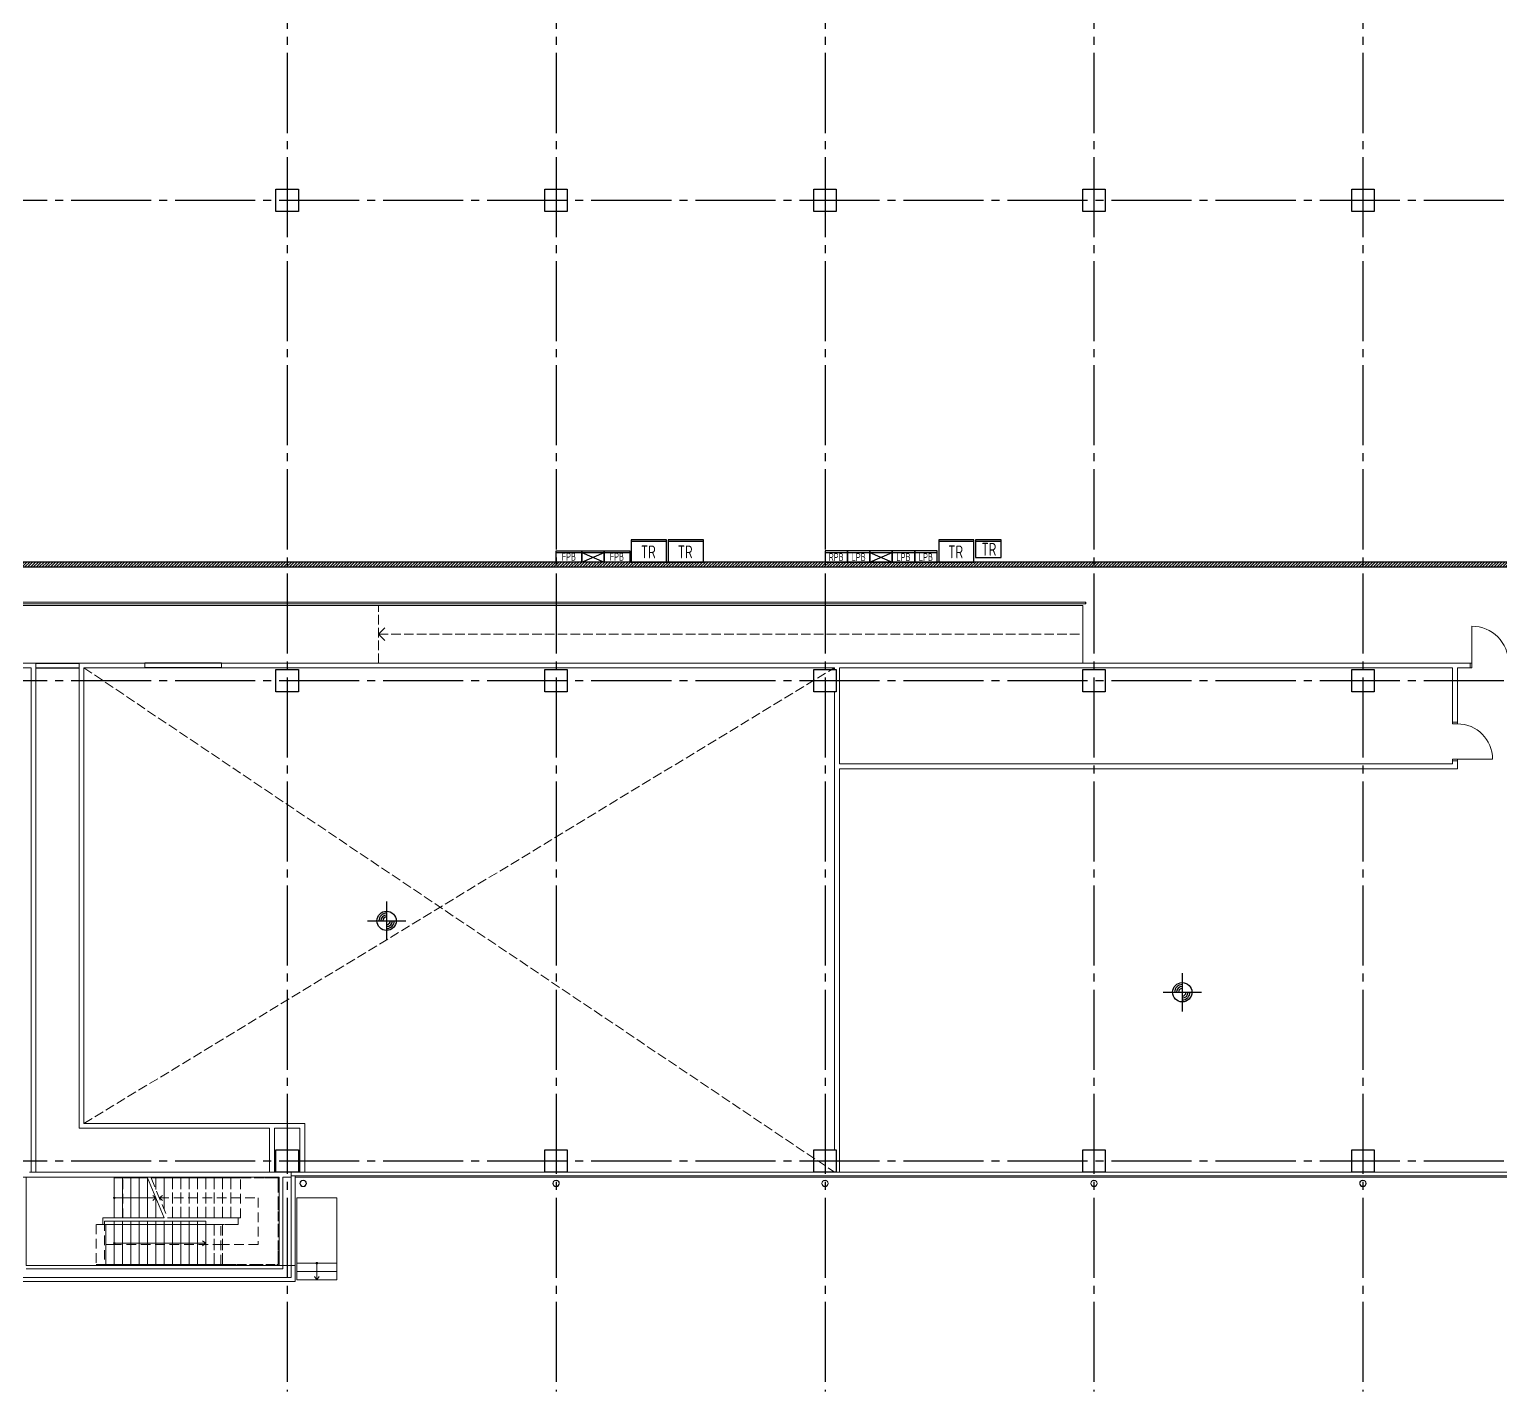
# Model space of a CAD drawing. Extents: x -18489 to 27370, y -8745 to 11880.
# Drawn here: x 17675 to 22270, y -720 to 3533 of the extents above; entities that cross this region are included whole.
import ezdxf
from ezdxf.enums import TextEntityAlignment as Align

# ---------------------------------------------------------------- set-up
doc = ezdxf.new("R2010")
doc.units = 0
doc.header["$LTSCALE"] = 100
for name, pattern in [('X-S-FAB-L10$0$COL-CEN-LIN', [3.25, 2.5, -0.25, 0.25, -0.25]), ('X-S-FAB-L10$0$HIDDEN', [0.4, 0.3, -0.1]), ('X-S-FAB-L10$0$JJP_虛線(退縮線、投影線、地下室範圍、非屬本工程、圖面分區)', [0.45, 0.3, -0.15]), ('X-S-FAB-L10$0$虛線', [0.846667, 0.423333, -0.423333])]:
    doc.linetypes.add(name, pattern=pattern)
for name, color, linetype in [('188K-SM-03-F10-ELEC-EQ-Y2257103$0$X-F-L30-E-PPB-EQ-200K$0$E-LAY-EQPM', 150, 'Continuous'), ('188K-SM-03-F10-ELEC-EQ-Y2257103$0$X-F-L30-E-PPB-EQ-200K$0$E-LAY-TXT', 3, 'Continuous'), ('188K-SM-03-F10-ELEC-EQ-Y2257103$0$X-F-L30-E-PPB-EQ-200K$0$E-XTR-PNL', 150, 'Continuous'), ('X-S-FAB-L10$0$0-DIM-INT', 8, 'Continuous'), ('X-S-FAB-L10$0$0-DIM-TXT', 8, 'Continuous'), ('X-S-FAB-L10$0$A-OBJE-2D', 8, 'X-S-FAB-L10$0$HIDDEN'), ('X-S-FAB-L10$0$A-OBJE-MEP', 8, 'Continuous'), ('X-S-FAB-L10$0$A-STRS', 8, 'Continuous'), ('X-S-FAB-L10$0$A-WALL-EX', 8, 'Continuous'), ('X-S-FAB-L10$0$A-WALL-IN', 8, 'Continuous'), ('X-S-FAB-L10$0$A-WALL-IN.188K', 8, 'Continuous'), ('X-S-FAB-L10$0$BLOCK', 8, 'Continuous'), ('X-S-FAB-L10$0$CCL', 8, 'X-S-FAB-L10$0$COL-CEN-LIN'), ('X-S-FAB-L10$0$COL-S', 8, 'Continuous'), ('X-S-FAB-L10$0$Door', 8, 'Continuous'), ('X-S-FAB-L10$0$HR', 8, 'Continuous'), ('X-S-FAB-L10$0$OPEN', 8, 'Continuous'), ('X-S-FAB-L10$0$S-SLAB-SHOW', 8, 'Continuous'), ('X-S-FAB-L10$0$ST', 8, 'Continuous'), ('X-S-FAB-L10$0$WALL_188K_IN', 8, 'Continuous')]:
    doc.layers.add(name, color=color, linetype=linetype)
doc.styles.add('188K-SM-03-F10-ELEC-EQ-Y2257103$0$X-F-L30-E-PPB-EQ-200K$0$aa-txt', font='isocp.shx', dxfattribs={"width": 0.8, "bigfont": 'china.shx'})
doc.styles.add('X-S-FAB-L10$0$CHINA', font='simplex.shx', dxfattribs={"width": 0.75, "bigfont": 'chineset.shx'})
doc.styles.add('X-S-FAB-L10$0$Standard', font='', dxfattribs={"width": 0.8})
doc.styles.add('X-S-FAB-L10$0$TG_NOTE_TEXT', font='simplex.shx', dxfattribs={"width": 0.75, "bigfont": 'chineset.shx'})
doc.styles.get('X-S-FAB-L10$0$Standard').set_extended_font_data('Microsoft JhengHei')

# ---------------------------------------------------------------- blocks, each defined once
blk = doc.blocks.new('X-S-FAB-L10$0$FAB2-L05')
at = {"layer": 'X-S-FAB-L10$0$CCL'}
for p, q in [((-7680, 11005), (-7680, 0)), ((-6840, 11005), (-6840, 0)), ((-6000, 11005), (-6000, 0)), ((-5160, 11005), (-5160, 0)), ((-4320, 11005), (-4320, 0)), ((-26880, 3720), (1210, 3720)), ((-26880, 2220), (1210, 2220)), ((-26880, 720), (1210, 720))]:
    blk.add_line(p, q, dxfattribs=at)
at = {"layer": 'X-S-FAB-L10$0$COL-S'}
for points in [[(-7715, 3755), (-7645, 3755), (-7645, 3685), (-7715, 3685)], [(-6875, 3755), (-6805, 3755), (-6805, 3685), (-6875, 3685)], [(-6035, 3755), (-5965, 3755), (-5965, 3685), (-6035, 3685)], [(-5195, 3755), (-5125, 3755), (-5125, 3685), (-5195, 3685)], [(-4355, 3755), (-4285, 3755), (-4285, 3685), (-4355, 3685)], [(-7715, 2255), (-7645, 2255), (-7645, 2185), (-7715, 2185)], [(-6875, 2255), (-6805, 2255), (-6805, 2185), (-6875, 2185)], [(-6035, 2255), (-5965, 2255), (-5965, 2185), (-6035, 2185)], [(-5195, 2255), (-5125, 2255), (-5125, 2185), (-5195, 2185)], [(-4355, 2255), (-4285, 2255), (-4285, 2185), (-4355, 2185)], [(-7715, 755), (-7645, 755), (-7645, 685), (-7715, 685)], [(-6875, 755), (-6805, 755), (-6805, 685), (-6875, 685)], [(-6035, 755), (-5965, 755), (-5965, 685), (-6035, 685)], [(-5195, 755), (-5125, 755), (-5125, 685), (-5195, 685)], [(-4355, 755), (-4285, 755), (-4285, 685), (-4355, 685)]]:
    blk.add_lwpolyline(points, close=True, dxfattribs=at)
blk = doc.blocks.new('X-S-FAB-L10')
at = {"layer": 'X-S-FAB-L10$0$WALL_188K_IN'}
h = blk.add_hatch(dxfattribs=at)
h.set_pattern_fill('LINE', color=256, scale=2, angle=45)
h.set_pattern_definition([(45, (24216.6165, 1855), (-4.490128, 4.490128), [])])
h.paths.add_polyline_path([(17075, 1855), (24315, 1855), (24315, 1870), (17075, 1870)])
at = {"layer": 'DefPoints'}
blk.add_lwpolyline([(16745, -35), (15995, -35), (15995, 35), (15925, 35), (15925, -35), (15155, -35), (15155, 35), (15085, 35), (15085, -35), (15155, -35), (15155, -250), (13920, -250), (19914.055, 6000), (21180, 7320), (21180, 5520), (23465, 5520), (23485, 3587.5), (24315, 3587.5), (24315, 1870), (17075, 1870), (17075, 2060), (16745, 2060), (16745, -21.034)], close=True, dxfattribs=at)
at = {"layer": 'X-S-FAB-L10$0$0-DIM-INT'}
for p, q in [((18790.589, 810), (18790.589, 690)), ((18730.589, 750), (18850.589, 750)), ((21275.778, 586.894), (21275.778, 466.894)), ((21215.778, 526.894), (21335.778, 526.894))]:
    blk.add_line(p, q, dxfattribs=at)
for centre in [(18790.589, 750), (21275.778, 526.894)]:
    blk.add_circle(centre, 30, dxfattribs=at)
for centre, radius, start, end in [((18790.589, 750), 24, 90, 180), ((18790.589, 750), 18, 90, 180), ((18790.589, 750), 12, 90, 180), ((18790.589, 750), 24, 270, 0), ((18790.589, 750), 18, 270, 0), ((18790.589, 750), 12, 270, 0), ((21275.778, 526.894), 24, 90, 180), ((21275.778, 526.894), 18, 90, 180), ((21275.778, 526.894), 12, 90, 180), ((21275.778, 526.894), 24, 270, 0), ((21275.778, 526.894), 18, 270, 0), ((21275.778, 526.894), 12, 270, 0)]:
    blk.add_arc(centre, radius, start, end, dxfattribs=at)
at = {"layer": 'X-S-FAB-L10$0$A-OBJE-2D', "lineweight": 0}
for p, q in [((18765, 1555), (18765, 1735)), ((18765, 1645), (18785, 1665)), ((18765, 1645), (18785, 1625))]:
    blk.add_line(p, q, dxfattribs=at)
at = {"layer": 'X-S-FAB-L10$0$A-OBJE-2D', "lineweight": 0, "flags": 128}
blk.add_lwpolyline([(18765, 1645), (20965, 1645)], dxfattribs=at)
at = {"layer": 'X-S-FAB-L10$0$A-OBJE-MEP', "lineweight": 0, "flags": 128}
for points in [[(18539.5, -70, 1), (18520.5, -70, 1)], [(19329.5, -70, 1), (19310.5, -70, 1)], [(20169.5, -70, 1), (20150.5, -70, 1)], [(21009.5, -70, 1), (20990.5, -70, 1)], [(21849.5, -70, 1), (21830.5, -70, 1)]]:
    blk.add_lwpolyline(points, format="xyb", close=True, dxfattribs=at)
at = {"layer": 'X-S-FAB-L10$0$A-OBJE-MEP', "lineweight": 0}
for centre in [(18530, -70), (19320, -70), (20160, -70), (21000, -70), (21840, -70)]:
    blk.add_circle(centre, 10, dxfattribs=at)
at = {"layer": 'X-S-FAB-L10$0$A-STRS', "lineweight": 0}
for p, q in [((17940, -53), (17940, -178)), ((18044, -53), (17940, -53)), ((17940, -53), (17940, -178)), ((17966, -53), (17940, -53)), ((17966, -53), (17966, -178)), ((17966, -178), (17966, -53)), ((17966, -53), (17966, -178)), ((17992, -53), (17966, -53)), ((17992, -53), (17992, -178)), ((17992, -178), (17992, -53)), ((17992, -53), (17992, -178)), ((18018, -53), (17992, -53)), ((18018, -53), (18018, -178)), ((18018, -178), (18018, -53)), ((18018, -53), (18018, -178)), ((18044, -53), (18018, -53)), ((18044, -53), (18044, -178)), ((18044, -178), (18044, -53)), ((18044, -53), (18044, -178)), ((18044, -53), (18096, -178)), ((17940, -115.5), (17966, -115.5)), ((17966, -115.5), (18070, -115.5)), ((18070, -115.5), (18060, -108)), ((18060, -123), (18070, -115.5)), ((18070, -115.5), (18070, -178)), ((18070, -178), (18070, -115.5)), ((18070, -115.5), (18070, -178)), ((17940, -178), (18096, -178)), ((17940, -178), (17966, -178)), ((17966, -178), (17992, -178)), ((17992, -178), (18018, -178)), ((18018, -178), (18044, -178)), ((18044, -178), (18070, -178)), ((18070, -178), (18096, -178)), ((18226, -188), (17940, -188)), ((17940, -326), (17940, -188)), ((17966, -188), (17940, -188)), ((17940, -188), (17940, -326)), ((17966, -326), (17966, -188)), ((17992, -188), (17966, -188)), ((17966, -188), (17966, -326)), ((17966, -326), (17966, -188)), ((17992, -326), (17992, -188)), ((18018, -188), (17992, -188)), ((17992, -188), (17992, -326)), ((17992, -326), (17992, -188)), ((18018, -326), (18018, -188)), ((18044, -188), (18018, -188)), ((18018, -188), (18018, -326)), ((18018, -326), (18018, -188)), ((18044, -326), (18044, -188)), ((18070, -188), (18044, -188)), ((18044, -188), (18044, -326)), ((18044, -326), (18044, -188)), ((18070, -326), (18070, -188)), ((18096, -188), (18070, -188)), ((18070, -188), (18070, -326)), ((18070, -326), (18070, -188)), ((18096, -326), (18096, -188)), ((18122, -188), (18096, -188)), ((18096, -188), (18096, -326)), ((18096, -326), (18096, -188)), ((18122, -326), (18122, -188)), ((18148, -188), (18122, -188)), ((18122, -188), (18122, -326)), ((18122, -326), (18122, -188)), ((18148, -326), (18148, -188)), ((18174, -188), (18148, -188)), ((18148, -188), (18148, -326)), ((18148, -326), (18148, -188)), ((18174, -326), (18174, -188)), ((18200, -188), (18174, -188)), ((18174, -188), (18174, -326)), ((18174, -326), (18174, -188)), ((18200, -326), (18200, -188)), ((18226, -188), (18200, -188)), ((18200, -188), (18200, -326)), ((18200, -326), (18200, -188)), ((18226, -326), (18226, -188)), ((18226, -326), (18226, -188)), ((17966, -257), (17940, -257)), ((18200, -257), (17966, -257)), ((18226, -257), (18200, -257)), ((18226, -257), (18216, -249.5)), ((18216, -264.5), (18226, -257)), ((18510, -319), (18510, -371)), ((18635, -319), (18510, -319)), ((18635, -319), (18510, -319)), ((18510, -319), (18510, -345)), ((18572.5, -345), (18572.5, -319)), ((18635, -371), (18635, -319)), ((18635, -345), (18635, -319)), ((17940, -326), (18226, -326)), ((17940, -326), (17966, -326)), ((17966, -326), (17992, -326)), ((17992, -326), (18018, -326)), ((18018, -326), (18044, -326)), ((18044, -326), (18070, -326)), ((18070, -326), (18096, -326)), ((18096, -326), (18122, -326)), ((18122, -326), (18148, -326)), ((18148, -326), (18174, -326)), ((18174, -326), (18200, -326)), ((18200, -326), (18226, -326)), ((18510, -345), (18635, -345)), ((18635, -345), (18510, -345)), ((18510, -345), (18510, -371)), ((18510, -345), (18635, -345)), ((18565, -361), (18572.5, -371)), ((18572.5, -371), (18572.5, -345)), ((18572.5, -371), (18580, -361)), ((18635, -371), (18635, -345)), ((18510, -371), (18635, -371)), ((18510, -371), (18635, -371))]:
    blk.add_line(p, q, dxfattribs=at)
at = {"layer": 'X-S-FAB-L10$0$A-STRS', "linetype": 'X-S-FAB-L10$0$JJP_虛線(退縮線、投影線、地下室範圍、非屬本工程、圖面分區)', "lineweight": 0}
for p, q in [((17966.435, -178), (17966.435, -53)), ((18070, -53), (18054.831, -53)), ((18054.831, -53), (18106.831, -178)), ((18070, -53), (18070, -89.465)), ((18070, -89.465), (18070, -53)), ((18070, -53), (18070, -89.465)), ((18096, -53), (18070, -53)), ((18096, -53), (18096, -151.964)), ((18096, -151.964), (18096, -53)), ((18096, -53), (18096, -151.964)), ((18122, -53), (18096, -53)), ((18122, -53), (18122, -178)), ((18122, -178), (18122, -53)), ((18122, -53), (18122, -178)), ((18148, -53), (18122, -53)), ((18148, -53), (18148, -178)), ((18148, -178), (18148, -53)), ((18148, -53), (18148, -178)), ((18174, -53), (18148, -53)), ((18174, -53), (18174, -178)), ((18174, -178), (18174, -53)), ((18174, -53), (18174, -178)), ((18200, -53), (18174, -53)), ((18200, -53), (18200, -178)), ((18200, -178), (18200, -53)), ((18200, -53), (18200, -178)), ((18226, -53), (18200, -53)), ((18226, -53), (18226, -178)), ((18226, -178), (18226, -53)), ((18226, -53), (18226, -178)), ((18252, -53), (18226, -53)), ((18252, -53), (18252, -178)), ((18252, -178), (18252, -53)), ((18252, -53), (18252, -178)), ((18278, -53), (18252, -53)), ((18278, -53), (18278, -178)), ((18278, -178), (18278, -53)), ((18278, -53), (18278, -178)), ((18304, -53), (18278, -53)), ((18304, -53), (18304, -178)), ((18304, -53), (18304, -178)), ((18304, -53), (18304, -178)), ((18304, -178), (18304, -53)), ((18452, -53), (18304, -53)), ((18304, -53), (18304, -178)), ((18334.668, -178), (18334.668, -53)), ((18452, -323), (18452, -53)), ((18090.831, -108), (18080.831, -115.5)), ((18080.831, -115.5), (18304, -115.5)), ((18080.831, -115.5), (18090.831, -123)), ((18304, -115.5), (18389.5, -115.5)), ((18389.5, -115.5), (18389.5, -260.5)), ((18106.831, -178), (18122, -178)), ((18122, -178), (18148, -178)), ((18148, -178), (18174, -178)), ((18174, -178), (18200, -178)), ((18200, -178), (18226, -178)), ((18226, -178), (18252, -178)), ((18252, -178), (18278, -178)), ((18278, -178), (18304, -178)), ((18304, -178), (18327, -178)), ((18327, -178), (18334.668, -178)), ((18327, -178), (18327, -198)), ((17914, -198), (17883.332, -198)), ((17883.332, -198), (17883.332, -323)), ((17940, -188), (17909.156, -188)), ((17909.156, -188), (17909.156, -326)), ((17914, -323), (17914, -198)), ((17940, -198), (17914, -198)), ((17914, -198), (17914, -323)), ((17940, -323), (17940, -198)), ((17966, -198), (17940, -198)), ((17940, -198), (17940, -323)), ((17940, -323), (17940, -198)), ((17966, -323), (17966, -198)), ((17992, -198), (17966, -198)), ((17966, -198), (17966, -323)), ((17966, -323), (17966, -198)), ((17992, -323), (17992, -198)), ((18018, -198), (17992, -198)), ((17992, -198), (17992, -323)), ((17992, -323), (17992, -198)), ((18018, -323), (18018, -198)), ((18044, -198), (18018, -198)), ((18018, -198), (18018, -323)), ((18018, -323), (18018, -198)), ((18044, -323), (18044, -198)), ((18070, -198), (18044, -198)), ((18044, -198), (18044, -323)), ((18044, -323), (18044, -198)), ((18070, -323), (18070, -198)), ((18096, -198), (18070, -198)), ((18070, -198), (18070, -323)), ((18070, -323), (18070, -198)), ((18096, -323), (18096, -198)), ((18122, -198), (18096, -198)), ((18096, -198), (18096, -323)), ((18096, -323), (18096, -198)), ((18122, -323), (18122, -198)), ((18148, -198), (18122, -198)), ((18122, -198), (18122, -323)), ((18122, -323), (18122, -198)), ((18148, -323), (18148, -198)), ((18174, -198), (18148, -198)), ((18148, -198), (18148, -323)), ((18148, -323), (18148, -198)), ((18174, -323), (18174, -198)), ((18200, -198), (18174, -198)), ((18174, -198), (18174, -323)), ((18174, -323), (18174, -198)), ((18200, -323), (18200, -198)), ((18226, -198), (18200, -198)), ((18200, -198), (18200, -323)), ((18200, -323), (18200, -198)), ((18200.356, -188), (18200.356, -326)), ((18226, -323), (18226, -198)), ((18252, -198), (18226, -198)), ((18226, -198), (18226, -323)), ((18226, -323), (18226, -198)), ((18252, -323), (18252, -198)), ((18278, -198), (18252, -198)), ((18252, -198), (18252, -323)), ((18252, -323), (18252, -198)), ((18273.332, -323), (18273.332, -198)), ((18278, -323), (18278, -198)), ((18278, -323), (18278, -198)), ((18327, -198), (18278, -198)), ((18278, -198), (18278, -323)), ((18278, -323), (18278, -198)), ((17940, -260.5), (17914, -260.5)), ((18278, -260.5), (17940, -260.5)), ((18389.5, -260.5), (18278, -260.5)), ((17883.332, -323), (17914, -323)), ((17909.156, -326), (17940, -326)), ((17914, -323), (17940, -323)), ((17940, -323), (17966, -323)), ((17966, -323), (17992, -323)), ((17992, -323), (18018, -323)), ((18018, -323), (18044, -323)), ((18044, -323), (18070, -323)), ((18070, -323), (18096, -323)), ((18096, -323), (18122, -323)), ((18122, -323), (18148, -323)), ((18148, -323), (18174, -323)), ((18174, -323), (18200, -323)), ((18200, -323), (18226, -323)), ((18226, -323), (18252, -323)), ((18252, -323), (18278, -323)), ((18278, -323), (18452, -323))]:
    blk.add_line(p, q, dxfattribs=at)
at = {"layer": 'X-S-FAB-L10$0$A-STRS', "linetype": 'X-S-FAB-L10$0$虛線', "lineweight": 0}
for p, q in [((18304, -53), (18054.831, -53)), ((18334.668, -53), (18304, -53)), ((18452, -53), (18334.668, -53)), ((18452, -323), (18452, -53)), ((18106.831, -178), (18304, -178)), ((18304, -178), (18327, -178)), ((18327, -178), (18327, -198)), ((18278, -198), (17914, -198)), ((18327, -198), (18278, -198)), ((17914, -323), (18278, -323)), ((18278, -323), (18452, -323))]:
    blk.add_line(p, q, dxfattribs=at)
at = {"layer": 'X-S-FAB-L10$0$A-STRS', "lineweight": 0, "flags": 128}
for points in [[(17940, -118, 1), (17940, -113, 1)], [(17940, -259.5, 1), (17940, -254.5, 1)], [(18570, -319, 1), (18575, -319, 1)]]:
    blk.add_lwpolyline(points, format="xyb", close=True, dxfattribs=at)
at = {"layer": 'X-S-FAB-L10$0$A-WALL-EX', "lineweight": 0}
for p, q in [((18505, -35), (18493, -35)), ((18505, -35), (18493, -35)), ((18493, -35), (18493, -46.5)), ((18493, -46.5), (18505, -46.5)), ((18493, -46.5), (18505, -46.5)), ((24310, -46.5), (18505, -46.5))]:
    blk.add_line(p, q, dxfattribs=at)
at = {"layer": 'X-S-FAB-L10$0$A-WALL-EX', "lineweight": 0, "flags": 128}
for points in [[(18493, -35), (18493, -364)], [(18505, -35), (18493, -35)], [(24310, -35), (18505, -35)], [(18505, -364), (18505, -46.5)], [(18505, -50), (18505, -46.5)], [(18505, -50), (24310, -50)], [(18505, -50), (24310, -50)], [(18505, -50), (24310, -50)], [(18505, -50), (24310, -50)], [(18505, -50), (24310, -50)], [(18505, -50), (24310, -50)], [(18505, -50), (24310, -50)], [(18505, -50), (24310, -50)], [(18493, -364), (17627, -364)], [(18505, -376), (18505, -364)], [(17615, -376), (18505, -376)]]:
    blk.add_lwpolyline(points, dxfattribs=at)
at = {"layer": 'X-S-FAB-L10$0$A-WALL-IN', "lineweight": 0}
for p, q in [((17680, 1555), (16760, 1555)), ((17380, 1540), (17680, 1540)), ((17695, 1555), (17680, 1555)), ((17680, 1540), (17680, -35)), ((17695, -35), (17695, 1555)), ((17830, 1555), (17830, 1540)), ((18035, 1555), (17830, 1555)), ((17830, 1540), (17830, 117)), ((17845, 1540), (18035, 1540)), ((17845, 117), (17845, 1540)), ((18035, 1555), (18030.7, 1555)), ((18035, 1540), (18030.7, 1540)), ((18035, 1540), (18035, 1555)), ((18275, 1555), (18279.3, 1555)), ((18275, 1540), (18275, 1555)), ((20197.5, 1555), (18275, 1555)), ((18275, 1540), (18279.3, 1540)), ((18275, 1540), (20190, 1540)), ((20190, 1540), (20190, 1535)), ((22175, 1555), (20197.5, 1555)), ((20205, 1540), (22120, 1540)), ((20205, 1240), (20205, 1540)), ((22120, 1540), (22120, 1370)), ((22135, 1540), (22175, 1540)), ((22135, 1370), (22135, 1540)), ((22175, 1555), (22170.7, 1555)), ((22175, 1540), (22170.7, 1540)), ((22175, 1540), (22175, 1555)), ((20190, 1465), (20190, 35)), ((22135, 1370), (22120, 1370)), ((22135, 1250), (22120, 1250)), ((22120, 1250), (22120, 1240)), ((22135, 1240), (22135, 1250)), ((22120, 1240), (20205, 1240)), ((20205, 1225), (22135, 1225)), ((20205, -35), (20205, 1225)), ((22135, 1225), (22135, 1240)), ((17830, 102), (17830, 117)), ((17830, 102), (18425, 102)), ((18535, 117), (17845, 117)), ((18425, 102), (18425, -35)), ((18440, 102), (18520, 102)), ((18440, -35), (18440, 102)), ((18520, 102), (18520, -35)), ((18535, 117), (18535, 102)), ((18535, -35), (18535, 102)), ((17680, -35), (17695, -35)), ((18425, -35), (18440, -35)), ((18520, -35), (18535, -35)), ((20190, -35), (20205, -35))]:
    blk.add_line(p, q, dxfattribs=at)
at = {"layer": 'X-S-FAB-L10$0$A-WALL-IN', "lineweight": 0, "flags": 128}
for points in [[(18445, -35), (17675, -35)], [(18493, -50), (18493, -35)], [(17665, -50), (18454.95, -50)], [(18454.95, -50), (18454.95, -325.95)], [(18466.25, -337.25), (18466.25, -50)], [(18466.25, -50), (18493, -50)], [(18454.95, -325.95), (17665, -325.95)], [(17665, -337.25), (18454.95, -337.25)], [(18466.25, -337.25), (18454.95, -337.25)]]:
    blk.add_lwpolyline(points, dxfattribs=at)
at = {"layer": 'X-S-FAB-L10$0$A-WALL-IN.188K'}
for p, q in [((17695, 1555), (17830, 1555)), ((17695, 1540), (17830, 1540)), ((18275, 1555), (18035, 1555)), ((18275, 1540), (18035, 1540))]:
    blk.add_line(p, q, dxfattribs=at)
at = {"layer": 'X-S-FAB-L10$0$COL-S'}
for p, q in [((18445, 3035), (18515, 3035)), ((18445, 2965), (18445, 3035)), ((18515, 3035), (18515, 2965)), ((19285, 3035), (19355, 3035)), ((19285, 2965), (19285, 3035)), ((19355, 3035), (19355, 2965)), ((20125, 3035), (20195, 3035)), ((20125, 2965), (20125, 3035)), ((20195, 3035), (20195, 2965)), ((20965, 3035), (21035, 3035)), ((20965, 2965), (20965, 3035)), ((21035, 3035), (21035, 2965)), ((21805, 3035), (21875, 3035)), ((21805, 2965), (21805, 3035)), ((21875, 3035), (21875, 2965)), ((18515, 2965), (18445, 2965)), ((19355, 2965), (19285, 2965)), ((20195, 2965), (20125, 2965)), ((21035, 2965), (20965, 2965)), ((21875, 2965), (21805, 2965)), ((18445, 1535), (18515, 1535)), ((18445, 1465), (18445, 1535)), ((18515, 1535), (18515, 1465)), ((19285, 1535), (19355, 1535)), ((19285, 1465), (19285, 1535)), ((19355, 1535), (19355, 1465)), ((20125, 1535), (20195, 1535)), ((20125, 1465), (20125, 1535)), ((20195, 1535), (20195, 1465)), ((20965, 1535), (21035, 1535)), ((20965, 1465), (20965, 1535)), ((21035, 1535), (21035, 1465)), ((21805, 1535), (21875, 1535)), ((21805, 1465), (21805, 1535)), ((21875, 1535), (21875, 1465)), ((18515, 1465), (18445, 1465)), ((19355, 1465), (19285, 1465)), ((20195, 1465), (20125, 1465)), ((21035, 1465), (20965, 1465)), ((21875, 1465), (21805, 1465)), ((18445, 35), (18515, 35)), ((18445, -35), (18445, 35)), ((18515, 35), (18515, -35)), ((19285, 35), (19355, 35)), ((19285, -35), (19285, 35)), ((19355, 35), (19355, -35)), ((20125, 35), (20195, 35)), ((20125, -35), (20125, 35)), ((20195, 35), (20195, -35)), ((20965, 35), (21035, 35)), ((20965, -35), (20965, 35)), ((21035, 35), (21035, -35)), ((21805, 35), (21875, 35)), ((21805, -35), (21805, 35)), ((21875, 35), (21875, -35)), ((18515, -35), (18445, -35)), ((19355, -35), (19285, -35)), ((20195, -35), (20125, -35)), ((21035, -35), (20965, -35)), ((21875, -35), (21805, -35))]:
    blk.add_line(p, q, dxfattribs=at)
at = {"layer": 'X-S-FAB-L10$0$Door', "lineweight": 0}
for p, q in [((22180, 1555), (22180, 1670)), ((22175, 1555), (22170.7, 1555)), ((22175, 1555), (22170.7, 1555)), ((22175, 1540), (22170.7, 1540)), ((22175, 1540), (22170.7, 1540)), ((22180, 1555), (22175, 1555)), ((22175, 1555), (22175, 1540)), ((22175, 1540), (22175, 1555)), ((22175, 1540), (22175, 1555)), ((22175, 1540), (22180, 1540)), ((22180, 1540), (22180, 1555)), ((22120, 1370), (22120, 1365)), ((22135, 1370), (22120, 1370)), ((22135, 1370), (22120, 1370)), ((22135, 1370), (22120, 1370)), ((22120, 1365), (22135, 1365)), ((22135, 1365), (22135, 1370)), ((22135, 1255), (22120, 1255)), ((22120, 1255), (22120, 1250)), ((22120, 1250), (22135, 1250)), ((22135, 1250), (22120, 1250)), ((22135, 1250), (22120, 1250)), ((22135, 1250), (22135, 1255)), ((22135, 1255), (22245, 1255))]:
    blk.add_line(p, q, dxfattribs=at)
for centre, radius in [((22180, 1555), 115), ((22135, 1255), 110)]:
    blk.add_arc(centre, radius, 0, 90, dxfattribs=at)
at = {"layer": 'X-S-FAB-L10$0$HR', "lineweight": 0}
for p, q in [((17215, 1745), (20975, 1745)), ((17220, 1740), (20975, 1740))]:
    blk.add_line(p, q, dxfattribs=at)
at = {"layer": 'X-S-FAB-L10$0$HR'}
blk.add_line((20975, 1740), (20975, 1745), dxfattribs=at)
at = {"layer": 'X-S-FAB-L10$0$OPEN', "linetype": 'X-S-FAB-L10$0$HIDDEN', "lineweight": 0}
for p, q in [((17845, 117), (20190, 1540)), ((17845, 1540), (20190, -35))]:
    blk.add_line(p, q, dxfattribs=at)
at = {"layer": 'X-S-FAB-L10$0$S-SLAB-SHOW', "lineweight": 0, "flags": 128}
for points in [[(17615, -376), (18505, -376), (18505, -326), (17914, -326), (17914, -198), (17904, -198), (17904, -178), (17940, -178), (17940, -50), (17615, -50)], [(17665, -50), (17665, -326), (17914, -326), (17914, -198), (17904, -198), (17904, -178), (17940, -178), (17940, -50)], [(18510, -319), (18635, -319), (18635, -115), (18510, -115)]]:
    blk.add_lwpolyline(points, close=True, dxfattribs=at)
at = {"layer": 'X-S-FAB-L10$0$ST', "lineweight": 0}
for p, q in [((17355, 1735), (20965, 1735)), ((20965, 1735), (20965, 1555))]:
    blk.add_line(p, q, dxfattribs=at)
at = {"layer": 'X-S-FAB-L10$0$WALL_188K_IN'}
blk.add_lwpolyline([(17075, 1855), (24315, 1855), (24315, 1870), (17075, 1870)], close=True, dxfattribs=at)
at = {"layer": 'X-S-FAB-L10$0$BLOCK'}
blk.add_blockref('X-S-FAB-L10$0$FAB2-L05', (26160, -720), dxfattribs=at)
at = {"style": 'X-S-FAB-L10$0$TG_NOTE_TEXT', "width": 0.5, "flags": 1}
for p in [(7463.301, 9020), (18268.251, 8649), (11197.77, 4800.167), (16485.801, 4800.167), (25420.27, 2635), (13360, 320.001, 0), (7463.301, -33.333)]:
    blk.add_attdef('WH', text='', height=20, dxfattribs=at).set_placement(p, align=Align.BOTTOM_LEFT)
at = {"width": 0.5}
for style, p in [('X-S-FAB-L10$0$TG_NOTE_TEXT', (7585, 9020)), ('X-S-FAB-L10$0$TG_NOTE_TEXT', (18389.95, 8649)), ('X-S-FAB-L10$0$TG_NOTE_TEXT', (11117.5, 4813.5)), ('X-S-FAB-L10$0$TG_NOTE_TEXT', (16607.5, 4813.5)), ('X-S-FAB-L10$0$TG_NOTE_TEXT', (25350, 2635)), ('X-S-FAB-L10$0$Standard', (13129.375, 325.001, 0)), ('X-S-FAB-L10$0$TG_NOTE_TEXT', (7585, -20))]:
    blk.add_attdef('DESC', text='', height=10, dxfattribs=dict(at, style=style)).set_placement(p, align=Align.BOTTOM_LEFT)
for tag, style, p in [('TYPE', 'X-S-FAB-L10$0$TG_NOTE_TEXT', (7619.286, 9020)), ('NO', 'X-S-FAB-L10$0$TG_NOTE_TEXT', (7650.095, 9020)), ('TYPE', 'X-S-FAB-L10$0$TG_NOTE_TEXT', (18424.236, 8649)), ('NO', 'X-S-FAB-L10$0$TG_NOTE_TEXT', (18455.045, 8649)), ('NO', 'X-S-FAB-L10$0$TG_NOTE_TEXT', (11088.595, 4813.5)), ('TYPE', 'X-S-FAB-L10$0$TG_NOTE_TEXT', (11151.786, 4813.5)), ('TYPE', 'X-S-FAB-L10$0$TG_NOTE_TEXT', (16641.786, 4813.5)), ('NO', 'X-S-FAB-L10$0$TG_NOTE_TEXT', (16672.595, 4813.5)), ('NO', 'X-S-FAB-L10$0$TG_NOTE_TEXT', (25313, 2635)), ('TYPE', 'X-S-FAB-L10$0$TG_NOTE_TEXT', (25350, 2635)), ('NO', 'X-S-FAB-L10$0$Standard', (13100, 320.001, 0)), ('TYPE', 'X-S-FAB-L10$0$Standard', (13129.375, 320.001, 0)), ('TYPE', 'X-S-FAB-L10$0$TG_NOTE_TEXT', (7619.286, -20)), ('NO', 'X-S-FAB-L10$0$TG_NOTE_TEXT', (7650.095, -20))]:
    blk.add_attdef(tag, text='', height=10, dxfattribs=dict(at, style=style)).set_placement(p, align=Align.BOTTOM_RIGHT)
at = {"style": 'X-S-FAB-L10$0$TG_NOTE_TEXT', "width": 0.5, "flags": 1}
for rotation, p in [(180, (43, 7480)), (180, (943, 7480)), (90, (24310, 3717.77)), (270, (17080, 1711.699))]:
    blk.add_attdef('WH', text='', height=20, rotation=rotation, dxfattribs=at).set_placement(p, align=Align.BOTTOM_LEFT)
at = {"width": 0.5}
for rotation, style, p in [(180, 'X-S-FAB-L10$0$Standard', (317.625, 7480)), (180, 'X-S-FAB-L10$0$Standard', (1217.625, 7480)), (90, 'X-S-FAB-L10$0$TG_NOTE_TEXT', (24310, 3647.5)), (270, 'X-S-FAB-L10$0$TG_NOTE_TEXT', (17080, 1605))]:
    blk.add_attdef('DESC', text='', height=10, rotation=rotation, dxfattribs=dict(at, style=style)).set_placement(p, align=Align.BOTTOM_LEFT)
for tag, rotation, style, p in [('TYPE', 180, 'X-S-FAB-L10$0$Standard', (317.625, 7480)), ('NO', 180, 'X-S-FAB-L10$0$Standard', (347, 7480)), ('TYPE', 180, 'X-S-FAB-L10$0$Standard', (1217.625, 7480)), ('NO', 180, 'X-S-FAB-L10$0$Standard', (1247, 7480)), ('TYPE', 90, 'X-S-FAB-L10$0$TG_NOTE_TEXT', (24310, 3647.5)), ('NO', 90, 'X-S-FAB-L10$0$TG_NOTE_TEXT', (24310, 3610.5)), ('TYPE', 270, 'X-S-FAB-L10$0$TG_NOTE_TEXT', (17080, 1605)), ('NO', 270, 'X-S-FAB-L10$0$TG_NOTE_TEXT', (17080, 1573))]:
    blk.add_attdef(tag, text='', height=10, rotation=rotation, dxfattribs=dict(at, style=style)).set_placement(p, align=Align.BOTTOM_RIGHT)
at = {"layer": 'X-S-FAB-L10$0$0-DIM-TXT', "style": 'X-S-FAB-L10$0$CHINA', "width": 0.75}
for p in [(667.414, 7855.1, -2689.4), (22627.353, 6728.814), (25644.722, 6728.814), (24778.787, 5569.051), (1118.252, 4980), (417.801, 4594.623), (22927.43, 4330.122), (23874.84, 4355), (23749.869, 3901.367), (417.801, 3765.236), (1118.252, 3730), (417.801, 3115.79), (536.882, 2227.832), (16908.994, 1782.652), (888.445, 880.466), (16977.43, 750), (18878.841, 750), (21364.03, 526.894), (25641.221, 553.233)]:
    blk.add_attdef('HIG', text='', height=80, dxfattribs=at).set_placement(p, align=Align.MIDDLE_LEFT)
blk = doc.blocks.new('188K-SM-03-F10-ELEC-EQ-Y2257103')
at = {"layer": '188K-SM-03-F10-ELEC-EQ-Y2257103$0$X-F-L30-E-PPB-EQ-200K$0$E-LAY-EQPM'}
for p, q in [((19320, 1900), (19550, 1900)), ((19400, 1870), (19470, 1900)), ((19400, 1900), (19470, 1870)), ((20160, 1900), (20510, 1900)), ((20300, 1870), (20370, 1900)), ((20300, 1900), (20370, 1870))]:
    blk.add_line(p, q, dxfattribs=at)
for points in [[(19400, 1870), (19320, 1870), (19320, 1905), (19400, 1905)], [(19470, 1870), (19400, 1870), (19400, 1905), (19470, 1905)], [(19550, 1870), (19470, 1870), (19470, 1905), (19550, 1905)], [(20230, 1905), (20160, 1905), (20160, 1870), (20230, 1870)], [(20300, 1905), (20230, 1905), (20230, 1870), (20300, 1870)], [(20370, 1905), (20300, 1905), (20300, 1870), (20370, 1870)], [(20440, 1905), (20370, 1905), (20370, 1870), (20440, 1870)], [(20510, 1905), (20440, 1905), (20440, 1870), (20510, 1870)]]:
    blk.add_lwpolyline(points, close=True, dxfattribs=at)
at = {"layer": '188K-SM-03-F10-ELEC-EQ-Y2257103$0$X-F-L30-E-PPB-EQ-200K$0$E-XTR-PNL'}
for p, q in [((19555, 1935), (19665, 1935)), ((19670, 1935), (19780, 1935)), ((20515, 1935), (20625, 1935)), ((20630, 1935), (20710, 1935))]:
    blk.add_line(p, q, dxfattribs=at)
for points in [[(19555, 1870), (19665, 1870), (19665, 1940), (19555, 1940)], [(19670, 1870), (19780, 1870), (19780, 1940), (19670, 1940)], [(20515, 1870), (20625, 1870), (20625, 1940), (20515, 1940)], [(20630, 1885), (20710, 1885), (20710, 1940), (20630, 1940)]]:
    blk.add_lwpolyline(points, close=True, dxfattribs=at)
at = {"layer": '188K-SM-03-F10-ELEC-EQ-Y2257103$0$X-F-L30-E-PPB-EQ-200K$0$E-LAY-TXT', "style": '188K-SM-03-F10-ELEC-EQ-Y2257103$0$X-F-L30-E-PPB-EQ-200K$0$aa-txt', "width": 0.8}
for s, p in [('FPB', (19360, 1886.8)), ('FPB', (19510, 1886.8)), ('RPB', (20195, 1885.7)), ('LPB', (20265, 1885.7)), ('LPB', (20405, 1885.7)), ('LPB', (20475, 1885.7))]:
    blk.add_text(s, height=25, dxfattribs=at).set_placement(p, align=Align.MIDDLE_CENTER)
at = {"layer": '188K-SM-03-F10-ELEC-EQ-Y2257103$0$X-F-L30-E-PPB-EQ-200K$0$E-XTR-PNL', "style": '188K-SM-03-F10-ELEC-EQ-Y2257103$0$X-F-L30-E-PPB-EQ-200K$0$aa-txt', "width": 0.8}
for p in [(20671.9, 1910.3), (19608.1, 1902.1), (19723.1, 1902.1), (20568.1, 1902.1)]:
    blk.add_text('TR', height=40, dxfattribs=at).set_placement(p, align=Align.MIDDLE_CENTER)

msp = doc.modelspace()

# ---------------------------------------------------------------- block references
for name in ['X-S-FAB-L10', '188K-SM-03-F10-ELEC-EQ-Y2257103']:
    msp.add_blockref(name, (0, 0))

doc.saveas('drawing.dxf')
